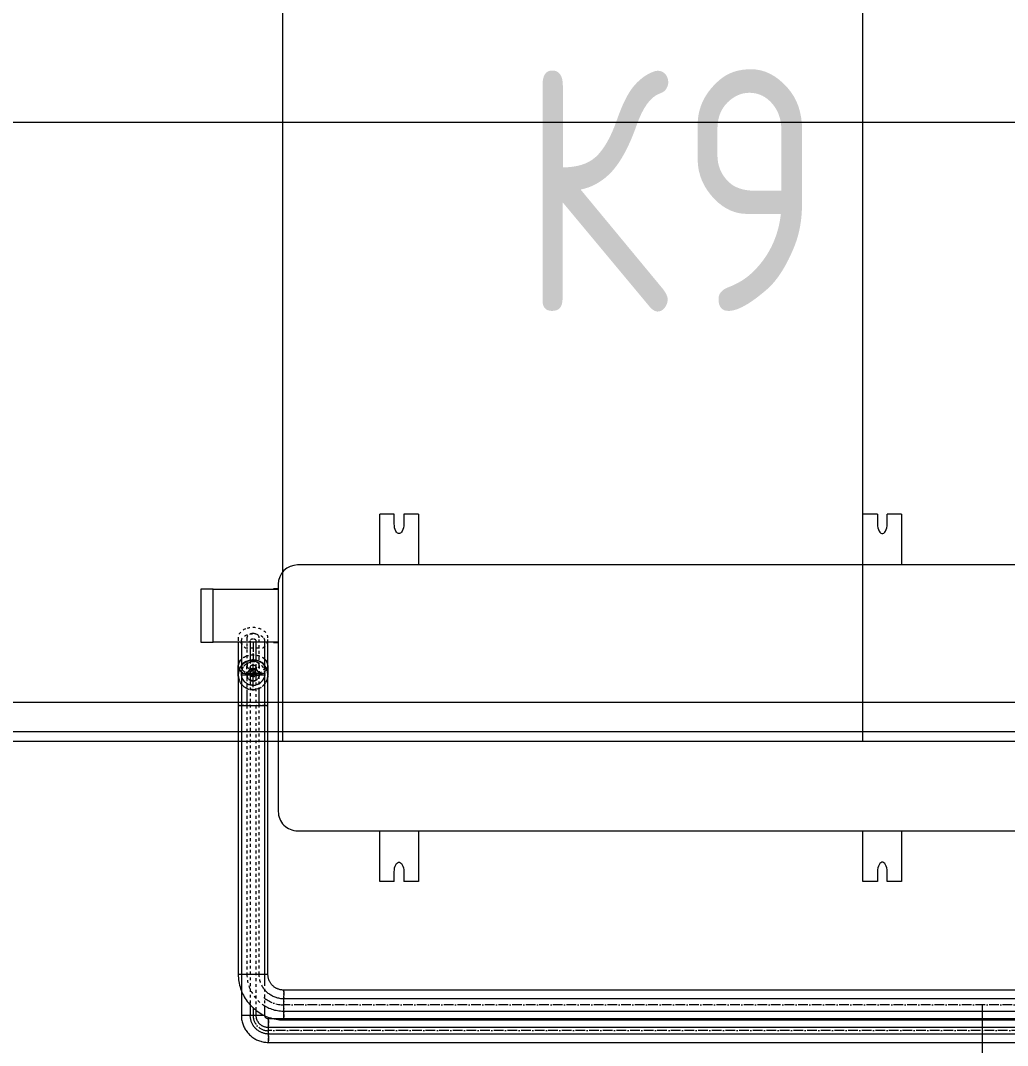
# Model space of a CAD drawing. Header units: millimetres. Extents: x -88595 to 880822, y -1054509 to -148035.
# Drawn here: x 523895 to 524917, y -276730 to -275669 of the extents above; entities that cross this region are included whole.
import ezdxf

# ---------------------------------------------------------------- set-up
doc = ezdxf.new("R2010")
doc.units = ezdxf.units.MM
for name, pattern in [('$0$ADSK_Скрыто', [6, 3, -3]), ('$1$ADSK_Скрыто', [6, 3, -3]), ('$10$ADSK_Осевая', [14, 10, -2, 0, -2]), ('$11$ADSK_Осевая', [14, 10, -2, 0, -2]), ('$2$ADSK_Скрыто', [6, 3, -3]), ('$3$ADSK_Скрыто', [6, 3, -3]), ('$4$ADSK_Скрыто', [6, 3, -3])]:
    doc.linetypes.add(name, pattern=pattern)
for name, color, linetype, lineweight in [('Аннотация', 7, 'Continuous', 20), ('Изоляция', 7, 'Continuous', 18), ('Линии', 7, 'Continuous', 9), ('Марки', 7, 'Continuous', 20), ('Оборудование', 7, 'Continuous', 18), ('Ограждение', 7, 'Continuous', 9), ('Трубопровод', 7, 'Continuous', 18), ('Трубопроводы', 7, 'Continuous', 18)]:
    doc.layers.add(name, color=color, linetype=linetype, lineweight=lineweight)
doc.styles.add('$3$GOST 2.304 type A', font='GOST2304A.ttf', dxfattribs={"height": 250})

# ---------------------------------------------------------------- blocks, each defined once
blk = doc.blocks.new('$0$ADSK_МедьПайка_Отвод-гнутая труба - Отвод _гнутая труба_-V69-В_Координация_кровля ОВ3')
at = {"layer": 'Линии', "linetype": '$0$ADSK_Скрыто', "flags": 128}
for points in [[(11796.3, -15246.6), (11796.3, -15246.5), (11796.3, -15246.4), (11796.4, -15246.3), (11796.4, -15246.1), (11796.5, -15246), (11796.5, -15245.9), (11796.6, -15245.8), (11796.6, -15245.7), (11796.7, -15245.6), (11796.7, -15245.4), (11796.8, -15245.3), (11796.9, -15245.2), (11797, -15245.1), (11797, -15245), (11797.1, -15244.9), (11797.2, -15244.9), (11797.3, -15244.8), (11797.4, -15244.7), (11797.5, -15244.6), (11797.6, -15244.5), (11797.7, -15244.5), (11797.8, -15244.4), (11797.9, -15244.3), (11798, -15244.3), (11798.2, -15244.2), (11798.3, -15244.2), (11798.4, -15244.1), (11798.5, -15244.1), (11798.6, -15244.1), (11798.8, -15244), (11798.9, -15244), (11799, -15244), (11799.1, -15244), (11799.3, -15244), (11799.4, -15244), (11799.4, -15244)], [(11796.3, -15253.9), (11796.3, -15253.4), (11796.3, -15252.9), (11796.3, -15252.4), (11796.3, -15251.9), (11796.3, -15251.5), (11796.3, -15251.1), (11796.3, -15250.7), (11796.3, -15250.3), (11796.3, -15249.9), (11796.3, -15249.6), (11796.3, -15249.2), (11796.3, -15248.9), (11796.3, -15248.6), (11796.3, -15248.4), (11796.3, -15248.1), (11796.3, -15247.9), (11796.3, -15247.7), (11796.3, -15247.6), (11796.3, -15247.4), (11796.3, -15247.3), (11796.3, -15247.2), (11796.3, -15247.2)], [(11799.4, -15244), (11799.6, -15244), (11799.7, -15244), (11799.8, -15244), (11799.9, -15244), (11800.1, -15244), (11800.2, -15244), (11800.3, -15244.1), (11800.4, -15244.1), (11800.5, -15244.2), (11800.7, -15244.2), (11800.8, -15244.3), (11800.9, -15244.3), (11801, -15244.4), (11801.1, -15244.4), (11801.2, -15244.5), (11801.3, -15244.6), (11801.4, -15244.7), (11801.5, -15244.7), (11801.6, -15244.8), (11801.7, -15244.9), (11801.8, -15245), (11801.9, -15245.1), (11802, -15245.2), (11802, -15245.3), (11802.1, -15245.4), (11802.2, -15245.5), (11802.2, -15245.6), (11802.3, -15245.7), (11802.3, -15245.9), (11802.4, -15246), (11802.4, -15246.1), (11802.5, -15246.2), (11802.5, -15246.3), (11802.5, -15246.5), (11802.6, -15246.6)], [(11802.6, -15247.2), (11802.6, -15247.2), (11802.6, -15247.3), (11802.6, -15247.4), (11802.6, -15247.6), (11802.6, -15247.7), (11802.6, -15247.9), (11802.6, -15248.1), (11802.6, -15248.4), (11802.6, -15248.6), (11802.6, -15248.9), (11802.6, -15249.2), (11802.6, -15249.6), (11802.6, -15249.9), (11802.6, -15250.3), (11802.6, -15250.7), (11802.6, -15251.1), (11802.6, -15251.5), (11802.6, -15251.9), (11802.6, -15252.4), (11802.6, -15252.9), (11802.6, -15253.4), (11802.6, -15253.9)]]:
    blk.add_lwpolyline(points, dxfattribs=at)
at = {"layer": 'Линии', "linetype": '$0$ADSK_Скрыто'}
for radius, start, end in [(3.17, 90, 173.1216), (3.17, 180, 270), (3.18, 6.8784, 90), (3.17, 270, 0)]:
    blk.add_arc((11799.4, -15247.1), radius, start, end, dxfattribs=at)
for major_axis, start_param, end_param in [((3.17, 0), 1.705302, 4.712389), ((3.18, 0), 4.712389, 7.719476)]:
    blk.add_ellipse((11799.4, -15253.9), major_axis=major_axis, ratio=0.573576, start_param=start_param, end_param=end_param, dxfattribs=at)
blk = doc.blocks.new('$0$ADSK_МедьПайка_Отвод-гнутая труба - Отвод _гнутая труба_-V70-В_Координация_кровля ОВ3')
at = {"layer": 'Линии', "color": 134, "linetype": '$0$ADSK_Скрыто', "true_color": 0x00a6a6, "flags": 128}
for points in [[(11793.1, -15245.8), (11793.1, -15245.5), (11793.1, -15245.3), (11793.1, -15245), (11793.2, -15244.8), (11793.2, -15244.5), (11793.3, -15244.3), (11793.3, -15244), (11793.4, -15243.8), (11793.5, -15243.5), (11793.6, -15243.3), (11793.7, -15243.1), (11793.8, -15242.8), (11793.9, -15242.6), (11794.1, -15242.4), (11794.2, -15242.2), (11794.3, -15242), (11794.5, -15241.8), (11794.7, -15241.6), (11794.8, -15241.4), (11795, -15241.2), (11795.2, -15241), (11795.4, -15240.9), (11795.6, -15240.7), (11795.8, -15240.6), (11796, -15240.4), (11796.2, -15240.3), (11796.4, -15240.2), (11796.7, -15240.1), (11796.9, -15239.9), (11797.1, -15239.8), (11797.4, -15239.8), (11797.6, -15239.7), (11797.9, -15239.6), (11798.1, -15239.6), (11798.4, -15239.5), (11798.6, -15239.5), (11798.9, -15239.4), (11799.1, -15239.4), (11799.4, -15239.4), (11799.4, -15239.4)], [(11793.1, -15255.5), (11793.1, -15254.6), (11793.1, -15253.7), (11793.1, -15252.9), (11793.1, -15252.1), (11793.1, -15251.4), (11793.1, -15250.7), (11793.1, -15250), (11793.1, -15249.4), (11793.1, -15248.8), (11793.1, -15248.3), (11793.1, -15247.8), (11793.1, -15247.4), (11793.1, -15247), (11793.1, -15246.7), (11793.1, -15246.4), (11793.1, -15246.2), (11793.1, -15246), (11793.1, -15245.9), (11793.1, -15245.8), (11793.1, -15245.8)], [(11799.4, -15239.4), (11799.7, -15239.4), (11799.9, -15239.4), (11800.2, -15239.5), (11800.4, -15239.5), (11800.7, -15239.5), (11800.9, -15239.6), (11801.2, -15239.7), (11801.4, -15239.7), (11801.7, -15239.8), (11801.9, -15239.9), (11802.1, -15240), (11802.4, -15240.1), (11802.6, -15240.3), (11802.8, -15240.4), (11803, -15240.5), (11803.2, -15240.7), (11803.4, -15240.8), (11803.6, -15241), (11803.8, -15241.2), (11804, -15241.3), (11804.2, -15241.5), (11804.3, -15241.7), (11804.5, -15241.9), (11804.6, -15242.1), (11804.8, -15242.3), (11804.9, -15242.6), (11805, -15242.8), (11805.1, -15243), (11805.3, -15243.2), (11805.3, -15243.5), (11805.4, -15243.7), (11805.5, -15243.9), (11805.6, -15244.2), (11805.6, -15244.4), (11805.7, -15244.7), (11805.7, -15244.9), (11805.8, -15245.2), (11805.8, -15245.4), (11805.8, -15245.7), (11805.8, -15245.8)], [(11805.8, -15245.8), (11805.8, -15245.8), (11805.8, -15245.9), (11805.8, -15246), (11805.8, -15246.2), (11805.8, -15246.4), (11805.8, -15246.7), (11805.8, -15247), (11805.8, -15247.4), (11805.8, -15247.8), (11805.8, -15248.3), (11805.8, -15248.8), (11805.8, -15249.4), (11805.8, -15250), (11805.8, -15250.6), (11805.8, -15251.3), (11805.8, -15252), (11805.8, -15252.8), (11805.8, -15253.6), (11805.8, -15254.5), (11805.8, -15255.4), (11805.8, -15255.5)]]:
    blk.add_lwpolyline(points, dxfattribs=at)
at = {"layer": 'Линии', "color": 134, "linetype": '$0$ADSK_Скрыто', "true_color": 0x00a6a6}
for start, end in [(90, 195), (345, 90)]:
    blk.add_arc((11799.4, -15245.8), 6.35, start, end, dxfattribs=at)
for start_param, end_param in [(1.570796, 4.712389), (4.712389, 7.853982)]:
    blk.add_ellipse((11799.4, -15255.5), major_axis=(6.35, 0), ratio=0.694658, start_param=start_param, end_param=end_param, dxfattribs=at)
blk = doc.blocks.new('$0$ADSK_МедьПайка_Отвод-гнутая труба - Отвод _гнутая труба_-V80-В_Координация_кровля ОВ3')
at = {"layer": 'Линии', "color": 134, "linetype": '$0$ADSK_Скрыто', "true_color": 0x00a6a6}
for p, q in [((11795.9, -15214), (11795.5, -15214)), ((11795.9, -15214), (11795.5, -15214)), ((11803.4, -15214), (11802.9, -15214)), ((11803.4, -15214), (11802.9, -15214))]:
    blk.add_line(p, q, dxfattribs=at)
at = {"layer": 'Линии', "color": 134, "linetype": '$0$ADSK_Скрыто', "true_color": 0x00a6a6, "flags": 128}
for points in [[(11793.1, -15229.8), (11793.1, -15230.9), (11793.1, -15231.9), (11793.1, -15233), (11793.1, -15234), (11793.1, -15235), (11793.1, -15235.9), (11793.1, -15236.8), (11793.1, -15237.7), (11793.1, -15238.5), (11793.1, -15239.3), (11793.1, -15240), (11793.1, -15240.7), (11793.1, -15241.4), (11793.1, -15242)], [(11805.8, -15242.2), (11805.8, -15241.6), (11805.8, -15240.9), (11805.8, -15240.2), (11805.8, -15239.5), (11805.8, -15238.7), (11805.8, -15237.9), (11805.8, -15237), (11805.8, -15236.1), (11805.8, -15235.2), (11805.8, -15234.2), (11805.8, -15233.3), (11805.8, -15232.2), (11805.8, -15231.2), (11805.8, -15230.1)], [(11793.1, -15245.3), (11793.1, -15245.5), (11793.1, -15245.6), (11793.1, -15245.7), (11793.1, -15245.8)], [(11805.8, -15245.8), (11805.8, -15245.7), (11805.8, -15245.7), (11805.8, -15245.5), (11805.8, -15245.4)]]:
    blk.add_lwpolyline(points, dxfattribs=at)
at = {"layer": 'Линии', "color": 134, "linetype": '$0$ADSK_Скрыто', "true_color": 0x00a6a6}
for start, end in [(90, 195), (345, 90)]:
    blk.add_arc((11799.4, -15245.8), 6.35, start, end, dxfattribs=at)
at = {"layer": 'Трубопроводы', "color": 134, "true_color": 0x00a6a6, "flags": 128}
for points in [[(11793.1, -15214), (11793.1, -15215.3), (11793.1, -15216.6), (11793.1, -15217.8), (11793.1, -15219.1), (11793.1, -15220.3), (11793.1, -15221.6), (11793.1, -15222.8), (11793.1, -15224), (11793.1, -15225.2), (11793.1, -15226.4), (11793.1, -15227.5), (11793.1, -15228.7), (11793.1, -15229.8)], [(11805.8, -15230.1), (11805.8, -15229), (11805.8, -15227.8), (11805.8, -15226.7), (11805.8, -15225.5), (11805.8, -15224.3), (11805.8, -15223.1), (11805.8, -15221.9), (11805.8, -15220.7), (11805.8, -15219.4), (11805.8, -15218.2), (11805.8, -15216.9), (11805.8, -15215.6), (11805.8, -15214.4), (11805.8, -15214)], [(11793.1, -15242), (11793.1, -15242.6), (11793.1, -15243.1), (11793.1, -15243.6), (11793.1, -15244), (11793.1, -15244.4), (11793.1, -15244.8), (11793.1, -15245.1), (11793.1, -15245.3), (11793.1, -15245.5)], [(11805.8, -15245.5), (11805.8, -15245.4), (11805.8, -15245.1), (11805.8, -15244.9), (11805.8, -15244.5), (11805.8, -15244.2), (11805.8, -15243.7), (11805.8, -15243.3), (11805.8, -15242.7), (11805.8, -15242.2)]]:
    blk.add_lwpolyline(points, dxfattribs=at)
at = {"layer": 'Трубопроводы', "color": 134, "true_color": 0x00a6a6}
for start, end in [(195, 270), (270, 345)]:
    blk.add_arc((11799.4, -15245.8), 6.35, start, end, dxfattribs=at)
blk = doc.blocks.new('$0$ADSK_Наружный блок кондиционера сплит-системы1 - AS24TL5HRA-A-V94-В_Координация_кровля ОВ3')
at = {"layer": 'Линии', "linetype": '$0$ADSK_Скрыто'}
for p, q in [((415.6, -51.6), (410.8, -57.5)), ((434.4, -51.6), (415.6, -51.6)), ((439.2, -57.5), (434.4, -51.6))]:
    blk.add_line(p, q, dxfattribs=at)
at = {"layer": 'Оборудование'}
for p, q in [((-245, 137.5), (-245, 190)), ((-245, 190), (-230, 190)), ((-230, 190), (-230, 180)), ((-220, 190), (-205, 190)), ((-220, 180), (-220, 190)), ((-205, 190), (-205, 137.5)), ((255, 137.5), (255, 190)), ((255, 190), (270, 190)), ((270, 180), (270, 190)), ((280, 190), (295, 190)), ((280, 190), (280, 180)), ((295, 190), (295, 137.5)), ((380, 137.5), (-380, 137.5)), ((-400, 117.5), (-400, -117.5)), ((400, -117.5), (400, 117.5)), ((405, -57.3), (400, -57.3)), ((405, -57.3), (400, -57.3)), ((400, -57.5), (467.2, -57.5)), ((480, -57.5), (467.2, -57.5)), ((467.2, -57.5), (467.2, -112.5)), ((480, -112.5), (480, -57.5)), ((467.2, -112.5), (400, -112.5)), ((400, -112.7), (405, -112.7)), ((400, -112.7), (405, -112.7)), ((467.2, -112.5), (480, -112.5)), ((-380, -137.5), (380, -137.5)), ((-245, -190), (-245, -137.5)), ((-205, -137.5), (-205, -190)), ((255, -190), (255, -137.5)), ((295, -137.5), (295, -190)), ((-230, -180), (-230, -190)), ((-220, -190), (-220, -180)), ((270, -190), (270, -180)), ((280, -180), (280, -190)), ((-245, -190), (-230, -190)), ((-220, -190), (-205, -190)), ((255, -190), (270, -190)), ((280, -190), (295, -190))]:
    blk.add_line(p, q, dxfattribs=at)
at = {"layer": 'Оборудование', "flags": 128}
for points in [[(-230, 180), (-229.9, 177.9), (-229.6, 175.9), (-229, 174.1), (-228.3, 172.6), (-227.5, 171.3), (-226.5, 170.5), (-225.5, 170.1), (-224.5, 170.1), (-223.5, 170.5), (-222.5, 171.3), (-221.7, 172.6), (-221, 174.1), (-220.4, 175.9), (-220.1, 177.9), (-220, 180)], [(280, 180), (279.9, 177.9), (279.6, 175.9), (279, 174.1), (278.3, 172.6), (277.5, 171.3), (276.5, 170.5), (275.5, 170.1), (274.5, 170.1), (273.5, 170.5), (272.5, 171.3), (271.7, 172.6), (271, 174.1), (270.4, 175.9), (270.1, 177.9), (270, 180)], [(-220, -180), (-220.1, -177.9), (-220.4, -175.9), (-221, -174.1), (-221.7, -172.6), (-222.5, -171.3), (-223.5, -170.5), (-224.5, -170.1), (-225.5, -170.1), (-226.5, -170.5), (-227.5, -171.3), (-228.3, -172.6), (-229, -174.1), (-229.6, -175.9), (-229.9, -177.9), (-230, -180)], [(270, -180), (270.1, -177.9), (270.4, -175.9), (271, -174.1), (271.7, -172.6), (272.5, -171.3), (273.5, -170.5), (274.5, -170.1), (275.5, -170.1), (276.5, -170.5), (277.5, -171.3), (278.3, -172.6), (279, -174.1), (279.6, -175.9), (279.9, -177.9), (280, -180)]]:
    blk.add_lwpolyline(points, dxfattribs=at)
at = {"layer": 'Оборудование'}
for centre, start, end in [((-380, 117.5), 90, 180), ((380, 117.5), 360, 90), ((-380, -117.5), 180, 270), ((380, -117.5), 270, 360)]:
    blk.add_arc(centre, 20, start, end, dxfattribs=at)
blk = doc.blocks.new('$0$ADSK_МедьПайка_Отвод-гнутая труба - Отвод _гнутая труба_-V77-В_Координация_кровля ОВ3')
at = {"layer": 'Линии', "color": 190, "linetype": '$0$ADSK_Скрыто', "true_color": 0x8000ff}
for p, q in [((-2.7, 15.9), (-3.1, 15.9)), ((-2.7, 15.9), (-3.1, 15.9)), ((3.1, 15.9), (2.7, 15.9)), ((3.1, 15.9), (2.7, 15.9))]:
    blk.add_line(p, q, dxfattribs=at)
at = {"layer": 'Трубопроводы', "color": 190, "true_color": 0x8000ff, "flags": 128}
for points in [[(-15.9, -3.2), (-15.1, -3.2), (-14.4, -3.1), (-13.6, -3), (-12.8, -2.9), (-12.1, -2.8), (-11.3, -2.6), (-10.6, -2.4), (-9.9, -2.2), (-9.2, -2), (-8.5, -1.7), (-7.8, -1.4), (-7.1, -1), (-6.4, -0.7), (-5.8, -0.3), (-5.1, 0.2), (-4.5, 0.6), (-3.9, 1.1), (-3.3, 1.6), (-2.8, 2.1), (-2.2, 2.6), (-1.7, 3.2), (-1.2, 3.7), (-0.7, 4.3), (-0.3, 4.9), (0.2, 5.6), (0.6, 6.2), (0.9, 6.9), (1.3, 7.6), (1.6, 8.3), (1.9, 9), (2.1, 9.7), (2.4, 10.4), (2.6, 11.1), (2.8, 11.9), (2.9, 12.6), (3, 13.4), (3.1, 14.1), (3.2, 14.9), (3.2, 15.7), (3.2, 15.9)], [(-3.2, 15.9), (-3.2, 15.4), (-3.2, 14.9), (-3.3, 14.4), (-3.3, 13.9), (-3.4, 13.4), (-3.5, 12.9), (-3.7, 12.4), (-3.8, 11.9), (-4, 11.4), (-4.2, 10.9), (-4.4, 10.5), (-4.6, 10), (-4.9, 9.6), (-5.1, 9.1), (-5.4, 8.7), (-5.7, 8.3), (-6, 7.9), (-6.3, 7.5), (-6.7, 7.1), (-7, 6.8), (-7.4, 6.4), (-7.8, 6.1), (-8.2, 5.8), (-8.6, 5.5), (-9, 5.2), (-9.4, 4.9), (-9.9, 4.7), (-10.3, 4.4), (-10.8, 4.2), (-11.3, 4), (-11.8, 3.9), (-12.2, 3.7), (-12.7, 3.6), (-13.2, 3.5), (-13.7, 3.4), (-14.2, 3.3), (-14.7, 3.2), (-15.2, 3.2), (-15.7, 3.2), (-15.9, 3.2)]]:
    blk.add_lwpolyline(points, dxfattribs=at)
blk = doc.blocks.new('$0$ADSK_МедьПайка_Отвод-гнутая труба - Отвод _гнутая труба_-V50-В_Координация_кровля ОВ3')
at = {"layer": 'Линии', "color": 134, "linetype": '$0$ADSK_Скрыто', "true_color": 0x00a6a6}
for p, q in [((-3.5, 31.7), (-4, 31.7)), ((-3.5, 31.7), (-4, 31.7)), ((4, 31.7), (3.5, 31.7)), ((4, 31.7), (3.5, 31.7))]:
    blk.add_line(p, q, dxfattribs=at)
at = {"layer": 'Линии', "color": 134, "linetype": '$0$ADSK_Скрыто', "true_color": 0x00a6a6, "flags": 128}
for points in [[(-18, 10.4), (-18.9, 9.8), (-19.8, 9.3), (-20.7, 8.9), (-21.6, 8.5), (-22.5, 8.1), (-23.5, 7.7), (-24.5, 7.4), (-25.4, 7.1), (-26.4, 6.9), (-27.4, 6.7), (-28.4, 6.6), (-29.4, 6.5), (-30.5, 6.4), (-31.5, 6.4), (-31.7, 6.3)], [(-31.7, -6.4), (-30.2, -6.3), (-28.7, -6.2), (-27.2, -6.1), (-25.7, -5.9), (-24.2, -5.6), (-22.7, -5.3), (-21.2, -4.9), (-19.8, -4.4), (-18.3, -3.9), (-16.9, -3.3), (-15.5, -2.7), (-14.2, -2), (-12.8, -1.3), (-11.5, -0.5), (-10.2, 0.3), (-9, 1.2), (-7.8, 2.1), (-6.6, 3.1), (-5.5, 4.1), (-4.4, 5.2), (-3.4, 6.3), (-2.4, 7.5), (-1.4, 8.7), (-0.5, 9.9)]]:
    blk.add_lwpolyline(points, dxfattribs=at)
at = {"layer": 'Трубопроводы', "color": 134, "true_color": 0x00a6a6, "flags": 128}
for points in [[(-6.4, 31.7), (-6.4, 30.7), (-6.4, 29.7), (-6.5, 28.7), (-6.7, 27.7), (-6.9, 26.7), (-7.1, 25.7), (-7.3, 24.7), (-7.6, 23.8), (-8, 22.8), (-8.4, 21.9), (-8.8, 20.9), (-9.2, 20), (-9.7, 19.1), (-10.2, 18.3), (-10.8, 17.4), (-11.4, 16.6), (-12, 15.8), (-12.7, 15), (-13.3, 14.3), (-14.1, 13.5), (-14.8, 12.8), (-15.6, 12.2), (-16.4, 11.5), (-17.2, 10.9), (-18, 10.4)], [(-0.5, 9.9), (0.3, 11.2), (1.1, 12.5), (1.9, 13.8), (2.5, 15.2), (3.2, 16.5), (3.8, 17.9), (4.3, 19.4), (4.8, 20.8), (5.2, 22.3), (5.5, 23.8), (5.8, 25.3), (6, 26.8), (6.2, 28.3), (6.3, 29.8), (6.3, 31.3), (6.3, 31.7)]]:
    blk.add_lwpolyline(points, dxfattribs=at)
blk = doc.blocks.new('Кровля')
at = {"layer": 'Ограждение'}
h = blk.add_hatch(dxfattribs=at)
h.set_pattern_fill('FP_25', color=256, style=0, pattern_type=2)
h.set_pattern_definition([(0, (548766.5, 663825.2), (0, 600), []), (90, (548766.5, 663825.2), (-600, 4e-14), [])])
h.paths.add_polyline_path([(564081.9, 650032.5), (562901.9, 651212.5), (516283.2, 651212.5), (516283.2, 650032.5), (564012.7, 650032.5)])
h = blk.add_hatch(dxfattribs=at)
h.set_pattern_fill('FP_65', color=256, style=0, pattern_type=2)
h.set_pattern_definition([(0, (548766.5, 658571.84), (0, 424.264), []), (90, (548766.5, 658571.84), (-600, 4e-14), [])])
h.paths.add_polyline_path([(564081.9, 650022.5), (564091.9, 650022.5), (564081.9, 650032.5), (534785.5, 650032.5), (534785.5, 650022.5), (564012.7, 650022.5)])
h.paths.add_polyline_path([(516283.2, 650022.5), (533985.5, 650022.5), (533985.5, 650032.5), (516283.2, 650032.5)])
for p, q in [((564081.9, 650032.5), (534785.5, 650032.5)), ((556385.5, 650022.5), (534785.5, 650022.5))]:
    blk.add_line(p, q, dxfattribs=at)

msp = doc.modelspace()

# ---------------------------------------------------------------- linework, layer by layer
at = {"layer": 'Изоляция', "color": 134, "true_color": 0x00a6a6}
for p, q in [((524120.6, -276312.4), (524120.6, -276336.4)), ((524151.3, -276336.4), (524151.3, -276312.4)), ((524120.6, -276377.9), (524120.6, -276655.8)), ((524120.6, -276377.9), (524122.1, -276377.9)), ((524122.6, -276377.9), (524123.9, -276377.9)), ((524126.4, -276377.9), (524128.2, -276377.9)), ((524129.3, -276377.9), (524131.9, -276377.9)), ((524132.5, -276377.9), (524139.3, -276377.9)), ((524139.9, -276377.9), (524142.6, -276377.9)), ((524143.7, -276377.9), (524145.5, -276377.9)), ((524149.2, -276377.9), (524148, -276377.9)), ((524149.8, -276377.9), (524151.3, -276377.9)), ((524151.3, -276655.8), (524151.3, -276377.9)), ((524120.6, -276655.8), (524150.8, -276655.8)), ((537287.2, -276672.2), (524167.7, -276672.2)), ((524167.7, -276673.8), (524167.7, -276672.6)), ((524167.7, -276674.3), (524167.7, -276675.5)), ((524167.7, -276676.7), (524167.7, -276677.9)), ((524167.7, -276679.9), (524167.7, -276678)), ((524167.7, -276683.6), (524167.7, -276680.9)), ((524167.7, -276691), (524167.7, -276684.2)), ((524167.7, -276694.3), (524167.7, -276691.6)), ((524167.7, -276697.2), (524167.7, -276695.3)), ((524167.7, -276701), (524167.7, -276699.6)), ((524167.7, -276702.6), (524167.7, -276701.4)), ((524167.7, -276702.9), (537287.2, -276702.9))]:
    msp.add_line(p, q, dxfattribs=at)
at = {"layer": 'Изоляция'}
for p, q in [((524123.8, -276312.4), (524123.8, -276338)), ((524148.1, -276338), (524148.1, -276312.4))]:
    msp.add_line(p, q, dxfattribs=at)
at = {"layer": 'Изоляция', "color": 190, "true_color": 0x8000ff}
for p, q in [((524123.8, -276344.7), (524123.8, -276698.3)), ((524148.1, -276344.7), (524123.8, -276344.7)), ((524148.1, -276666.2), (524148.1, -276344.7)), ((524148.1, -276698.3), (524148.1, -276691.9)), ((524123.8, -276698.3), (524147.7, -276698.3)), ((537287.2, -276702), (524151.8, -276702)), ((524151.8, -276703.6), (524151.8, -276702)), ((524151.8, -276708), (524151.8, -276706.6)), ((524151.8, -276711), (524151.8, -276708.9)), ((524151.8, -276716.9), (524151.8, -276711.4)), ((524151.8, -276719.4), (524151.8, -276717.3)), ((524151.8, -276720.2), (524151.8, -276721.8)), ((524151.8, -276726.3), (524151.8, -276724.7)), ((524151.8, -276726.3), (537338.8, -276726.3))]:
    msp.add_line(p, q, dxfattribs=at)
at = {"layer": 'Изоляция', "color": 134, "true_color": 0x00a6a6, "flags": 128}
for points in [[(524120.6, -276345.9), (524120.6, -276345.7), (524120.6, -276345.5), (524120.6, -276345.2), (524120.6, -276344.9), (524120.6, -276344.5), (524120.6, -276344.1), (524120.6, -276343.6), (524120.6, -276343.1), (524120.6, -276342.5), (524120.6, -276341.9), (524120.6, -276341.3), (524120.6, -276340.6), (524120.6, -276339.8), (524120.6, -276339), (524120.6, -276338.2), (524120.6, -276337.4), (524120.6, -276336.5), (524120.6, -276336.4)], [(524151.3, -276336.4), (524151.3, -276337.3), (524151.3, -276338.2), (524151.3, -276339), (524151.3, -276339.8), (524151.3, -276340.5), (524151.3, -276341.2), (524151.3, -276341.9), (524151.3, -276342.5), (524151.3, -276343), (524151.3, -276343.6), (524151.3, -276344), (524151.3, -276344.5), (524151.3, -276344.8), (524151.3, -276345.2), (524151.3, -276345.5), (524151.3, -276345.7), (524151.3, -276345.9)], [(524120.6, -276346.1), (524120.6, -276346.1), (524120.6, -276346.2), (524120.6, -276346.3), (524120.6, -276346.5), (524120.6, -276346.7), (524120.6, -276347), (524120.6, -276347.3), (524120.6, -276347.7), (524120.6, -276348.1), (524120.6, -276348.6), (524120.6, -276349.1), (524120.6, -276349.7), (524120.6, -276350.3), (524120.6, -276351), (524120.6, -276351.7), (524120.6, -276352.4), (524120.6, -276353.2), (524120.6, -276354), (524120.6, -276354.8), (524120.6, -276355.7), (524120.6, -276356.7), (524120.6, -276357.6), (524120.6, -276358.6), (524120.6, -276359.6), (524120.6, -276360.7), (524120.6, -276361.8), (524120.6, -276362.9), (524120.6, -276364), (524120.6, -276365.2), (524120.6, -276366.4), (524120.6, -276367.5), (524120.6, -276368.8), (524120.6, -276370), (524120.6, -276371.2), (524120.6, -276372.5), (524120.6, -276373.7), (524120.6, -276375), (524120.6, -276376.2), (524120.6, -276377.5), (524120.6, -276377.9)], [(524121.2, -276350.5), (524121.1, -276349.9), (524120.9, -276349.3), (524120.8, -276348.7), (524120.7, -276348.1), (524120.6, -276347.5), (524120.6, -276346.9), (524120.6, -276346.3)], [(524151.3, -276346.7), (524151.2, -276347.3), (524151.2, -276347.9), (524151.1, -276348.6), (524151, -276349.2), (524150.8, -276349.8), (524150.7, -276350.4), (524150.5, -276350.9)], [(524151.3, -276377.9), (524151.3, -276376.6), (524151.3, -276375.3), (524151.3, -276374.1), (524151.3, -276372.8), (524151.3, -276371.6), (524151.3, -276370.3), (524151.3, -276369.1), (524151.3, -276367.9), (524151.3, -276366.7), (524151.3, -276365.5), (524151.3, -276364.3), (524151.3, -276363.2), (524151.3, -276362.1), (524151.3, -276361), (524151.3, -276359.9), (524151.3, -276358.9), (524151.3, -276357.9), (524151.3, -276356.9), (524151.3, -276356), (524151.3, -276355.1), (524151.3, -276354.2), (524151.3, -276353.4), (524151.3, -276352.6), (524151.3, -276351.8), (524151.3, -276351.1), (524151.3, -276350.5), (524151.3, -276349.9), (524151.3, -276349.3), (524151.3, -276348.8), (524151.3, -276348.3), (524151.3, -276347.8), (524151.3, -276347.4), (524151.3, -276347.1), (524151.3, -276346.8), (524151.3, -276346.6), (524151.3, -276346.4), (524151.3, -276346.2), (524151.3, -276346.2), (524151.3, -276346.1)], [(524120.6, -276655.8), (524120.6, -276657.7), (524120.7, -276659.6), (524120.9, -276661.5), (524121.2, -276663.3), (524121.5, -276665.2), (524121.9, -276667), (524122.4, -276668.9), (524123, -276670.7), (524123.6, -276672.4), (524124.3, -276674.2), (524125.1, -276675.9), (524125.9, -276677.6), (524126.8, -276679.2), (524127.8, -276680.9), (524128.8, -276682.4), (524129.9, -276684), (524131.1, -276685.5), (524132.3, -276686.9), (524133.5, -276688.3), (524134.9, -276689.6), (524136.2, -276690.9), (524137.7, -276692.1), (524139.1, -276693.3), (524140.7, -276694.4), (524142.2, -276695.5), (524143.8, -276696.5), (524145.5, -276697.4), (524147.2, -276698.2), (524148.9, -276699), (524150.6, -276699.7), (524152.4, -276700.4), (524154.2, -276701), (524156, -276701.5), (524157.8, -276701.9), (524159.7, -276702.3), (524161.5, -276702.5), (524163.4, -276702.8), (524165.3, -276702.9), (524167.2, -276702.9), (524167.7, -276702.9)], [(524167.7, -276672.2), (524167, -276672.2), (524166.4, -276672.2), (524165.7, -276672.1), (524165.1, -276672), (524164.4, -276671.9), (524163.8, -276671.8), (524163.2, -276671.6), (524162.5, -276671.4), (524161.9, -276671.2), (524161.3, -276671), (524160.7, -276670.7), (524160.1, -276670.4), (524159.5, -276670.1), (524159, -276669.7), (524158.4, -276669.4), (524157.9, -276669), (524157.4, -276668.6), (524156.9, -276668.2), (524156.4, -276667.7), (524155.9, -276667.3), (524155.5, -276666.8), (524155, -276666.3), (524154.6, -276665.8), (524154.2, -276665.3), (524153.9, -276664.7), (524153.5, -276664.1), (524153.2, -276663.6), (524152.9, -276663), (524152.6, -276662.4), (524152.4, -276661.8), (524152.2, -276661.2), (524152, -276660.5), (524151.8, -276659.9), (524151.6, -276659.3), (524151.5, -276658.6), (524151.4, -276658), (524151.4, -276657.3), (524151.3, -276656.7), (524151.3, -276656), (524151.3, -276655.8)]]:
    msp.add_lwpolyline(points, dxfattribs=at)
at = {"layer": 'Изоляция', "color": 190, "true_color": 0x8000ff, "flags": 128}
for points in [[(524123.8, -276698.3), (524123.8, -276699.4), (524123.8, -276700.5), (524124, -276701.6), (524124.1, -276702.7), (524124.3, -276703.8), (524124.6, -276704.9), (524124.9, -276706), (524125.2, -276707.1), (524125.6, -276708.2), (524126, -276709.2), (524126.4, -276710.2), (524126.9, -276711.2), (524127.5, -276712.2), (524128, -276713.2), (524128.7, -276714.1), (524129.3, -276715), (524130, -276715.9), (524130.7, -276716.8), (524131.5, -276717.6), (524132.3, -276718.4), (524133.1, -276719.2), (524133.9, -276719.9), (524134.8, -276720.6), (524135.7, -276721.2), (524136.7, -276721.9), (524137.6, -276722.5), (524138.6, -276723), (524139.6, -276723.5), (524140.6, -276724), (524141.6, -276724.4), (524142.7, -276724.8), (524143.8, -276725.1), (524144.8, -276725.4), (524145.9, -276725.7), (524147, -276725.9), (524148.1, -276726.1), (524149.3, -276726.2), (524150.4, -276726.3), (524151.5, -276726.3), (524151.8, -276726.3)], [(524151.8, -276702), (524151.7, -276702), (524151.5, -276702), (524151.4, -276701.9), (524151.2, -276701.9), (524151.1, -276701.9), (524150.9, -276701.9), (524150.8, -276701.8), (524150.6, -276701.8), (524150.5, -276701.7), (524150.4, -276701.7), (524150.2, -276701.6), (524150.1, -276701.6), (524150, -276701.5), (524149.8, -276701.4), (524149.7, -276701.3), (524149.6, -276701.2), (524149.5, -276701.1), (524149.4, -276701.1), (524149.3, -276701), (524149.2, -276700.8), (524149.1, -276700.7), (524149, -276700.6), (524148.9, -276700.5), (524148.8, -276700.4), (524148.7, -276700.3), (524148.6, -276700.1), (524148.5, -276700), (524148.5, -276699.9), (524148.4, -276699.7), (524148.4, -276699.6), (524148.3, -276699.5), (524148.3, -276699.3), (524148.2, -276699.2), (524148.2, -276699), (524148.2, -276698.9), (524148.1, -276698.8), (524148.1, -276698.6), (524148.1, -276698.5), (524148.1, -276698.3), (524148.1, -276698.3)]]:
    msp.add_lwpolyline(points, dxfattribs=at)
at = {"layer": 'Изоляция', "color": 134, "true_color": 0x00a6a6}
for radius, start, end in [(15.4, 90, 180), (15.3, 99.3876, 146.4554), (15.4, 0, 90), (15.4, 33.5467, 80.6124), (15.3, 142.639, 180), (15.4, 143.1223, 180), (15.3, 162.9646, 180), (15.4, 0, 37.4562), (15.4, 0, 36.9677), (15.4, 0, 17.0356), (15.3, 180, 187.9513), (15.3, 180, 195), (15.4, 180, 199.3656), (15.3, 180, 195), (15.4, 340.6284, 0), (15.4, 345, 0), (15.4, 345, 0), (15.3, 352.0473, 0)]:
    msp.add_arc((524135.9, -276346.1), radius, start, end, dxfattribs=at)
at = {"layer": 'Изоляция'}
for start, end in [(90, 98.5272), (81.4724, 90)]:
    msp.add_arc((524135.9, -276344.7), 12.2, start, end, dxfattribs=at)
at = {"layer": 'Изоляция', "color": 134, "true_color": 0x00a6a6}
for major_axis, start_param, end_param in [((15.3, 0), 2.617994, 3.403392), ((15.4, 0), 2.617994, 3.141593), ((15.3, 0), 0.523599, 0.655997), ((15.4, 0), 0, 0.655997), ((15.4, 0), 5.890476, 6.806784), ((15.3, 0), 3.141593, 3.403392), ((15.4, 0), 5.890476, 6.283185)]:
    msp.add_ellipse((524135.9, -276336.4), major_axis=major_axis, ratio=0.694658, start_param=start_param, end_param=end_param, dxfattribs=at)
at = {"layer": 'Изоляция'}
for start_param, end_param in [(1.879289, 3.141593), (2.094395, 3.141593), (1.879289, 2.094395), (0.523599, 1.262303), (0, 1.262303), (0, 0.523599)]:
    msp.add_ellipse((524135.9, -276338), major_axis=(12.2, 0), ratio=0.573576, start_param=start_param, end_param=end_param, dxfattribs=at)
at = {"layer": 'Линии', "color": 134, "linetype": '$1$ADSK_Скрыто', "true_color": 0x00a6a6}
for p, q in [((524120.6, -276307.8), (524120.6, -276312.4)), ((524129.6, -276307.8), (524129.6, -276336.4)), ((524142.3, -276336.4), (524142.3, -276307.8)), ((524151.3, -276312.4), (524151.3, -276307.8)), ((524151.3, -276346.6), (524151.3, -276346.7)), ((524122.6, -276377.9), (524122, -276377.9)), ((524122.1, -276377.9), (524122.5, -276377.9)), ((524126.2, -276377.9), (524123.9, -276377.9)), ((524123.9, -276377.9), (524126.4, -276377.9)), ((524129.2, -276377.9), (524128.3, -276377.9)), ((524128.3, -276377.9), (524129.3, -276377.9)), ((524129.6, -276377.9), (524129.6, -276655.8)), ((524132.4, -276377.9), (524132, -276377.9)), ((524132.5, -276377.9), (524132, -276377.9)), ((524132, -276377.9), (524132.5, -276377.9)), ((524139.3, -276377.9), (524139.9, -276377.9)), ((524139.9, -276377.9), (524139.4, -276377.9)), ((524139.9, -276377.9), (524139.4, -276377.9)), ((524142.3, -276655.8), (524142.3, -276377.9)), ((524142.6, -276377.9), (524143.6, -276377.9)), ((524143.6, -276377.9), (524142.7, -276377.9)), ((524145.5, -276377.9), (524147.9, -276377.9)), ((524148, -276377.9), (524145.6, -276377.9)), ((524149.9, -276377.9), (524149.2, -276377.9)), ((524149.3, -276377.9), (524149.8, -276377.9)), ((524150.8, -276655.8), (524151.3, -276655.8)), ((524167.7, -276672.2), (524167.7, -276672.5)), ((524167.7, -276673.7), (524167.7, -276674.3)), ((524167.7, -276674.2), (524167.7, -276673.8)), ((524167.7, -276675.5), (524167.7, -276676.7)), ((524167.7, -276676.6), (524167.7, -276675.6)), ((524167.7, -276679.9), (524167.7, -276680.8)), ((524167.7, -276680.9), (524167.7, -276679.9)), ((524167.7, -276683.6), (524167.7, -276684.1)), ((524167.7, -276683.6), (524167.7, -276684.1)), ((524167.7, -276684.2), (524167.7, -276683.7)), ((524167.7, -276691.5), (524167.7, -276691)), ((524167.7, -276691.1), (524167.7, -276691.6)), ((524167.7, -276691.1), (524167.7, -276691.6)), ((524167.7, -276694.3), (524167.7, -276695.3)), ((524167.7, -276695.3), (524167.7, -276694.3)), ((524167.7, -276699.6), (524167.7, -276697.2)), ((524167.7, -276697.3), (524167.7, -276699.7)), ((524167.7, -276700.9), (524167.7, -276701.5)), ((524167.7, -276701.4), (524167.7, -276701)), ((524167.7, -276702.9), (524167.7, -276702.6)), ((524167.7, -276702.9), (524167.7, -276702.6)), ((524167.7, -276702.7), (524167.7, -276702.9))]:
    msp.add_line(p, q, dxfattribs=at)
at = {"layer": 'Линии', "linetype": '$1$ADSK_Скрыто'}
for p, q in [((524123.8, -276310.9), (524123.8, -276312.4)), ((524132.8, -276310.9), (524132.8, -276312.4)), ((524139.1, -276312.4), (524139.1, -276310.9)), ((524148.1, -276312.4), (524148.1, -276310.9)), ((524132.8, -276331.2), (524132.8, -276338)), ((524139.1, -276338), (524139.1, -276331.2))]:
    msp.add_line(p, q, dxfattribs=at)
at = {"layer": 'Линии', "color": 190, "linetype": '$1$ADSK_Скрыто', "true_color": 0x8000ff}
for p, q in [((524132.8, -276347), (524132.8, -276686.7)), ((524139.1, -276692.9), (524139.1, -276347)), ((524148.1, -276691.8), (524148.1, -276666.2)), ((524147.7, -276698.3), (524148.1, -276698.3)), ((524148.1, -276698.3), (524147.7, -276698.3)), ((524148.1, -276698.3), (524147.7, -276698.3)), ((524151.8, -276703.6), (524151.8, -276706.5)), ((524151.8, -276704.6), (524151.8, -276703.6)), ((524151.8, -276706.6), (524151.8, -276703.6)), ((524151.8, -276708.1), (524151.8, -276708.8)), ((524151.8, -276708.9), (524151.8, -276708.1)), ((524151.8, -276711), (524151.8, -276711.4)), ((524151.8, -276711.4), (524151.8, -276711)), ((524151.8, -276711.1), (524151.8, -276711.4)), ((524151.8, -276716.9), (524151.8, -276717.2)), ((524151.8, -276716.9), (524151.8, -276717.3)), ((524151.8, -276717.3), (524151.8, -276716.9)), ((524151.8, -276720.2), (524151.8, -276719.4)), ((524151.8, -276719.5), (524151.8, -276720.2)), ((524151.8, -276724.7), (524151.8, -276721.7)), ((524151.8, -276721.8), (524151.8, -276724.7))]:
    msp.add_line(p, q, dxfattribs=at)
at = {"layer": 'Линии', "linetype": '$4$ADSK_Скрыто', "flags": 128}
for points in [[(524123.8, -276344.7), (524123.8, -276344.6), (524123.8, -276344.5), (524123.8, -276344.4), (524123.8, -276344.3), (524123.8, -276344.1), (524123.8, -276343.9), (524123.8, -276343.7), (524123.8, -276343.5), (524123.8, -276343.2), (524123.8, -276343), (524123.8, -276342.6), (524123.8, -276342.3), (524123.8, -276342), (524123.8, -276341.6), (524123.8, -276341.2), (524123.8, -276340.8), (524123.8, -276340.4), (524123.8, -276339.9), (524123.8, -276339.5), (524123.8, -276339), (524123.8, -276338.5), (524123.8, -276338)], [(524148.1, -276338), (524148.1, -276338.5), (524148.1, -276339), (524148.1, -276339.5), (524148.1, -276339.9), (524148.1, -276340.4), (524148.1, -276340.8), (524148.1, -276341.2), (524148.1, -276341.6), (524148.1, -276342), (524148.1, -276342.3), (524148.1, -276342.6), (524148.1, -276343), (524148.1, -276343.2), (524148.1, -276343.5), (524148.1, -276343.7), (524148.1, -276343.9), (524148.1, -276344.1), (524148.1, -276344.3), (524148.1, -276344.4), (524148.1, -276344.5), (524148.1, -276344.6), (524148.1, -276344.7)], [(524135.9, -276356.9), (524135.4, -276356.9), (524135, -276356.9), (524134.5, -276356.8), (524134, -276356.8), (524133.5, -276356.7), (524133, -276356.6), (524132.6, -276356.4), (524132.1, -276356.3), (524131.6, -276356.1), (524131.2, -276356), (524130.7, -276355.8), (524130.3, -276355.5), (524129.9, -276355.3), (524129.5, -276355.1), (524129.1, -276354.8), (524128.7, -276354.5), (524128.3, -276354.2), (524127.9, -276353.9), (524127.5, -276353.6), (524127.2, -276353.2), (524126.9, -276352.9), (524126.5, -276352.5), (524126.2, -276352.1), (524126, -276351.7), (524125.7, -276351.3), (524125.4, -276350.9), (524125.2, -276350.5), (524125, -276350), (524124.8, -276349.6), (524124.6, -276349.2), (524124.4, -276348.7), (524124.3, -276348.2), (524124.1, -276347.8), (524124, -276347.3), (524123.9, -276346.8), (524123.9, -276346.3), (524123.8, -276345.8)], [(524148.1, -276345.8), (524148, -276346.2), (524148, -276346.7), (524147.9, -276347.2), (524147.8, -276347.6), (524147.6, -276348.1), (524147.5, -276348.6), (524147.3, -276349), (524147.1, -276349.5), (524146.9, -276349.9), (524146.7, -276350.4), (524146.5, -276350.8), (524146.2, -276351.2), (524146, -276351.6), (524145.7, -276352), (524145.4, -276352.4), (524145.1, -276352.8), (524144.8, -276353.1), (524144.4, -276353.5), (524144.1, -276353.8), (524143.7, -276354.1), (524143.3, -276354.4), (524142.9, -276354.7), (524142.5, -276355), (524142.1, -276355.2), (524141.7, -276355.5), (524141.2, -276355.7), (524140.8, -276355.9), (524140.3, -276356.1), (524139.9, -276356.3), (524139.4, -276356.4), (524139, -276356.5), (524138.5, -276356.7), (524138, -276356.7), (524137.5, -276356.8), (524137, -276356.9), (524136.6, -276356.9), (524136.1, -276356.9), (524135.9, -276356.9)]]:
    msp.add_lwpolyline(points, dxfattribs=at)
at = {"layer": 'Линии', "color": 134, "linetype": '$4$ADSK_Скрыто', "true_color": 0x00a6a6, "flags": 128}
for points in [[(524135.9, -276361.5), (524135.3, -276361.4), (524134.7, -276361.4), (524134.1, -276361.3), (524133.5, -276361.3), (524132.9, -276361.2), (524132.3, -276361), (524131.7, -276360.9), (524131.1, -276360.7), (524130.5, -276360.5), (524130, -276360.2), (524129.4, -276360), (524128.8, -276359.7), (524128.3, -276359.4), (524127.8, -276359.1), (524127.3, -276358.8), (524126.8, -276358.4), (524126.3, -276358), (524125.8, -276357.6), (524125.4, -276357.2), (524124.9, -276356.8), (524124.5, -276356.4), (524124.1, -276355.9), (524123.7, -276355.4), (524123.4, -276354.9), (524123, -276354.4), (524122.7, -276353.9), (524122.4, -276353.3), (524122.1, -276352.8), (524121.9, -276352.2), (524121.6, -276351.7), (524121.4, -276351.1), (524121.2, -276350.5)], [(524150.5, -276350.9), (524150.3, -276351.5), (524150.1, -276352.1), (524149.8, -276352.6), (524149.5, -276353.2), (524149.3, -276353.7), (524148.9, -276354.3), (524148.6, -276354.8), (524148.2, -276355.3), (524147.9, -276355.8), (524147.5, -276356.2), (524147.1, -276356.7), (524146.6, -276357.1), (524146.2, -276357.5), (524145.7, -276357.9), (524145.2, -276358.3), (524144.7, -276358.7), (524144.2, -276359), (524143.7, -276359.3), (524143.2, -276359.6), (524142.6, -276359.9), (524142.1, -276360.2), (524141.5, -276360.4), (524140.9, -276360.6), (524140.3, -276360.8), (524139.7, -276361), (524139.1, -276361.1), (524138.5, -276361.2), (524137.9, -276361.3), (524137.3, -276361.4), (524136.7, -276361.4), (524136.1, -276361.5), (524135.9, -276361.5)]]:
    msp.add_lwpolyline(points, dxfattribs=at)
at = {"layer": 'Линии', "color": 190, "linetype": '$4$ADSK_Скрыто', "true_color": 0x8000ff, "flags": 128}
msp.add_lwpolyline([(524150.5, -276701.7), (524150.4, -276701.7), (524150.2, -276701.6), (524150.1, -276701.6), (524150, -276701.5), (524149.8, -276701.4), (524149.7, -276701.3), (524149.6, -276701.2), (524149.5, -276701.1), (524149.4, -276701.1), (524149.3, -276701), (524149.2, -276700.8), (524149.1, -276700.7), (524149, -276700.6), (524148.9, -276700.5), (524148.8, -276700.4), (524148.7, -276700.3), (524148.6, -276700.1), (524148.5, -276700), (524148.5, -276699.9), (524148.4, -276699.7), (524148.4, -276699.6), (524148.3, -276699.5)], dxfattribs=at)
at = {"layer": 'Линии', "linetype": '$2$ADSK_Скрыто'}
for centre, radius, start, end in [((524135.9, -276344.7), 12.2, 90.9046, 180), ((524135.9, -276344.7), 12.2, 90, 180), ((524135.9, -276344.7), 12.2, 98.7668, 180), ((524135.9, -276344.7), 12.2, 0, 90), ((524135.9, -276344.7), 12.2, 0, 89.0954), ((524135.9, -276344.7), 12.2, 0, 81.2328), ((524135.9, -276344.7), 12.2, 180, 270), ((524135.9, -276344.7), 12.2, 181.7937, 270), ((524135.9, -276344.7), 12.2, 182.0874, 270), ((524135.9, -276344.7), 3.17, 0, 180), ((524135.9, -276344.7), 3.17, 180, 0), ((524135.9, -276346.3), 1.59, 90, 270), ((524135.9, -276343.2), 1.59, 270, 90), ((524135.9, -276344.7), 12.2, 270, 0), ((524135.9, -276344.7), 12.2, 270, 358.2063), ((524135.9, -276344.7), 12.2, 270, 357.9081)]:
    msp.add_arc(centre, radius, start, end, dxfattribs=at)
at = {"layer": 'Линии', "color": 134, "linetype": '$2$ADSK_Скрыто', "true_color": 0x00a6a6}
for centre, radius, start, end in [((524135.9, -276346.1), 15.3, 125.4016, 130.8313), ((524135.9, -276346.1), 15.3, 119.2078, 121.419), ((524135.9, -276346.1), 15.3, 111.8754, 116.9948), ((524135.9, -276346.1), 15.3, 104.9377, 105.2413), ((524135.9, -276346.1), 15.3, 99.949, 103.1224), ((524135.9, -276346.1), 15.4, 90, 99.1976), ((524135.9, -276346.1), 15.3, 80.8024, 90), ((524135.9, -276346.1), 15.3, 76.8707, 80.105), ((524135.9, -276346.1), 15.3, 74.7283, 75.0522), ((524135.9, -276346.1), 15.4, 62.9958, 68.1256), ((524135.9, -276346.1), 15.3, 58.5595, 60.7777), ((524135.9, -276346.1), 15.4, 49.159, 54.5914), ((524135.9, -276346.1), 15.3, 146.6454, 162.7746), ((524135.9, -276346.1), 15.4, 139.159, 142.4534), ((524135.9, -276346.1), 15.3, 133.6706, 136.3114), ((524135.9, -276346.1), 6.35, 0, 180), ((524135.9, -276342.9), 3.17, 270, 90), ((524135.9, -276346.1), 15.3, 43.6706, 46.3114), ((524135.9, -276346.1), 15.3, 37.6417, 40.8313), ((524135.9, -276346.1), 15.4, 17.2256, 33.3567), ((524135.9, -276346.1), 15.3, 188.1413, 211.2823), ((524135.9, -276346.1), 15.4, 199.5641, 270), ((524135.9, -276346.1), 15.4, 199.5511, 270), ((524135.9, -276346.1), 15.4, 212.2754, 270), ((524135.9, -276346.1), 6.35, 180, 0), ((524135.9, -276349.3), 3.17, 90, 270), ((524135.9, -276346.1), 15.4, 270, 340.4464), ((524135.9, -276346.1), 15.4, 270, 340.4428), ((524135.9, -276346.1), 15.3, 270, 327.7246), ((524135.9, -276346.1), 15.4, 328.7177, 351.8573)]:
    msp.add_arc(centre, radius, start, end, dxfattribs=at)
at = {"layer": 'Линии', "color": 134, "linetype": '$3$ADSK_Скрыто', "true_color": 0x00a6a6}
for centre, major_axis, start_param, end_param in [((524135.9, -276307.8), (15.4, 0), 2.094395, 3.141593), ((524135.9, -276307.8), (15.3, 0), 0.523599, 2.094395), ((524135.9, -276307.8), (15.4, 0), 0, 0.523599), ((524135.9, -276307.8), (6.35, 0), 1.570796, 3.141593), ((524135.9, -276307.8), (6.35, 0), 0, 1.570796), ((524135.9, -276336.4), (15.3, 0), 1.570796, 2.617994), ((524135.9, -276336.4), (15.3, 0), 2.094395, 2.617994), ((524135.9, -276336.4), (15.4, 0), 0.659238, 2.094395), ((524135.9, -276336.4), (6.35, 0), 1.570796, 3.141593), ((524135.9, -276336.4), (15.4, 0), 0.659238, 1.570796), ((524135.9, -276336.4), (6.35, 0), 0, 1.570796), ((524135.9, -276336.4), (15.3, 0), 3.403392, 3.665191), ((524135.9, -276336.4), (15.3, 0), 3.665191, 5.235988), ((524135.9, -276336.4), (6.35, 0), 3.141593, 4.712389), ((524135.9, -276336.4), (6.35, 0), 4.712389, 6.283185), ((524135.9, -276336.4), (15.4, 0), 5.235988, 5.887235)]:
    msp.add_ellipse(centre, major_axis=major_axis, ratio=0.694658, start_param=start_param, end_param=end_param, dxfattribs=at)
at = {"layer": 'Линии', "linetype": '$3$ADSK_Скрыто'}
for centre, major_axis, start_param, end_param in [((524135.9, -276310.9), (12.2, 0), 2.094395, 3.141593), ((524135.9, -276310.9), (12.2, 0), 0.523599, 2.094395), ((524135.9, -276310.9), (3.17, 0), 1.570796, 3.141593), ((524135.9, -276310.9), (3.17, 0), 3.141593, 3.403392), ((524135.9, -276310.9), (3.17, 0), 0, 1.570796), ((524135.9, -276310.9), (3.17, 0), 6.021386, 6.283185), ((524135.9, -276310.9), (12.2, 0), 0, 0.523599), ((524135.9, -276338), (12.2, 0), 1.26639, 1.875203), ((524135.9, -276338), (12.2, 0), 1.570796, 1.875203), ((524135.9, -276338), (12.2, 0), 1.26639, 1.570796), ((524135.9, -276338), (12.2, 0), 3.141593, 3.665191), ((524135.9, -276338), (12.2, 0), 3.665191, 4.45059), ((524135.9, -276338), (3.17, 0), 1.570796, 3.141593), ((524135.9, -276338), (3.17, 0), 3.141593, 4.577884), ((524135.9, -276338), (12.2, 0), 4.531254, 4.893524), ((524135.9, -276338), (3.17, 0), 0, 1.570796), ((524135.9, -276338), (3.18, 0), 4.846894, 6.283185), ((524135.9, -276338), (12.2, 0), 4.974188, 5.235988), ((524135.9, -276338), (12.2, 0), 5.235988, 6.283185)]:
    msp.add_ellipse(centre, major_axis=major_axis, ratio=0.573576, start_param=start_param, end_param=end_param, dxfattribs=at)
at = {"layer": 'Марки'}
msp.add_line((524890.3, -276687.6), (524890.3, -277193.7), dxfattribs=at)
at = {"layer": 'Трубопровод'}
for p, q in [((524132.8, -276312.4), (524132.8, -276331.2)), ((524139.1, -276331.2), (524139.1, -276312.4))]:
    msp.add_line(p, q, dxfattribs=at)
at = {"layer": 'Трубопровод', "linetype": '$10$ADSK_Осевая'}
for p, q in [((524135.9, -276312.4), (524135.9, -276330.8)), ((524129.6, -276344.7), (524142.3, -276344.7)), ((524135.9, -276351.1), (524135.9, -276338.4))]:
    msp.add_line(p, q, dxfattribs=at)
at = {"layer": 'Трубопровод', "color": 134, "linetype": '$10$ADSK_Осевая', "true_color": 0x00a6a6}
for p, q in [((524135.9, -276358.8), (524135.9, -276333.4)), ((524123.2, -276346.1), (524148.6, -276346.1)), ((537287.2, -276687.6), (524167.7, -276687.6))]:
    msp.add_line(p, q, dxfattribs=at)
at = {"layer": 'Трубопровод', "color": 190, "true_color": 0x8000ff}
for p, q in [((524132.8, -276344.7), (524132.8, -276347)), ((524139.1, -276347), (524139.1, -276344.7)), ((524132.8, -276686.7), (524132.8, -276698.3)), ((524139.1, -276698.3), (524139.1, -276692.9)), ((537338.8, -276711), (524151.8, -276711)), ((524151.8, -276717.3), (537338.8, -276717.3))]:
    msp.add_line(p, q, dxfattribs=at)
at = {"layer": 'Трубопровод', "color": 134, "true_color": 0x00a6a6}
for p, q in [((537287.2, -276681.2), (524167.7, -276681.2)), ((524167.7, -276693.9), (537287.2, -276693.9))]:
    msp.add_line(p, q, dxfattribs=at)
at = {"layer": 'Трубопровод', "color": 190, "linetype": '$10$ADSK_Осевая', "true_color": 0x8000ff}
for p, q in [((524135.9, -276690.1), (524135.9, -276698.3)), ((537338.8, -276714.1), (524151.8, -276714.1))]:
    msp.add_line(p, q, dxfattribs=at)
at = {"layer": 'Трубопроводы', "color": 134, "linetype": '$11$ADSK_Осевая', "true_color": 0x00a6a6}
msp.add_arc((524167.7, -276655.8), 31.7, 229.3776, 270, dxfattribs=at)
at = {"layer": 'Трубопроводы', "color": 190, "linetype": '$11$ADSK_Осевая', "true_color": 0x8000ff}
msp.add_arc((524151.8, -276698.3), 15.9, 180, 270, dxfattribs=at)

# ---------------------------------------------------------------- block references
at = {"layer": 'Линии', "linetype": '$0$ADSK_Скрыто', "rotation": 180}
for name, p in [('$0$ADSK_Наружный блок кондиционера сплит-системы1 - AS24TL5HRA-A-V94-В_Координация_кровля ОВ3', (524562, -276369.9)), ('$0$ADSK_МедьПайка_Отвод-гнутая труба - Отвод _гнутая труба_-V69-В_Координация_кровля ОВ3', (535935.4, -291591.9))]:
    msp.add_blockref(name, p, dxfattribs=at)
at = {"layer": 'Линии', "color": 134, "linetype": '$0$ADSK_Скрыто', "true_color": 0x00a6a6}
for name, p, rotation in [('$0$ADSK_МедьПайка_Отвод-гнутая труба - Отвод _гнутая труба_-V70-В_Координация_кровля ОВ3', (535935.4, -291591.9), 180), ('$0$ADSK_МедьПайка_Отвод-гнутая труба - Отвод _гнутая труба_-V80-В_Координация_кровля ОВ3', (535935.4, -291591.9), 180), ('$0$ADSK_МедьПайка_Отвод-гнутая труба - Отвод _гнутая труба_-V50-В_Координация_кровля ОВ3', (524135.9, -276687.6), 270)]:
    msp.add_blockref(name, p, dxfattribs=dict(at, rotation=rotation))
at = {"layer": 'Линии', "color": 190, "linetype": '$0$ADSK_Скрыто', "true_color": 0x8000ff, "rotation": 270}
msp.add_blockref('$0$ADSK_МедьПайка_Отвод-гнутая труба - Отвод _гнутая труба_-V77-В_Координация_кровля ОВ3', (524135.9, -276714.1), dxfattribs=at)
at = {"layer": 'Оборудование', "color": 5, "true_color": 0x0000ff}
msp.add_blockref('Кровля', (-12267.3, -926437.4), dxfattribs=at)

# ---------------------------------------------------------------- texts
at = {"layer": 'Аннотация', "color": 5, "true_color": 0x0000ff, "char_height": 250, "width": 200.422, "attachment_point": 1, "style": '$3$GOST 2.304 type A'}
for s, insert in [('\\fGOST 2.304 type A|b0|i0|c204|p34|;9', (524577.2, -275719.6)), ('\\fGOST 2.304 type A|b0|i0|c204|p34|;К', (524411.8, -275719.6))]:
    msp.add_mtext(s, dxfattribs=dict(at, insert=insert))

doc.saveas('drawing.dxf')
